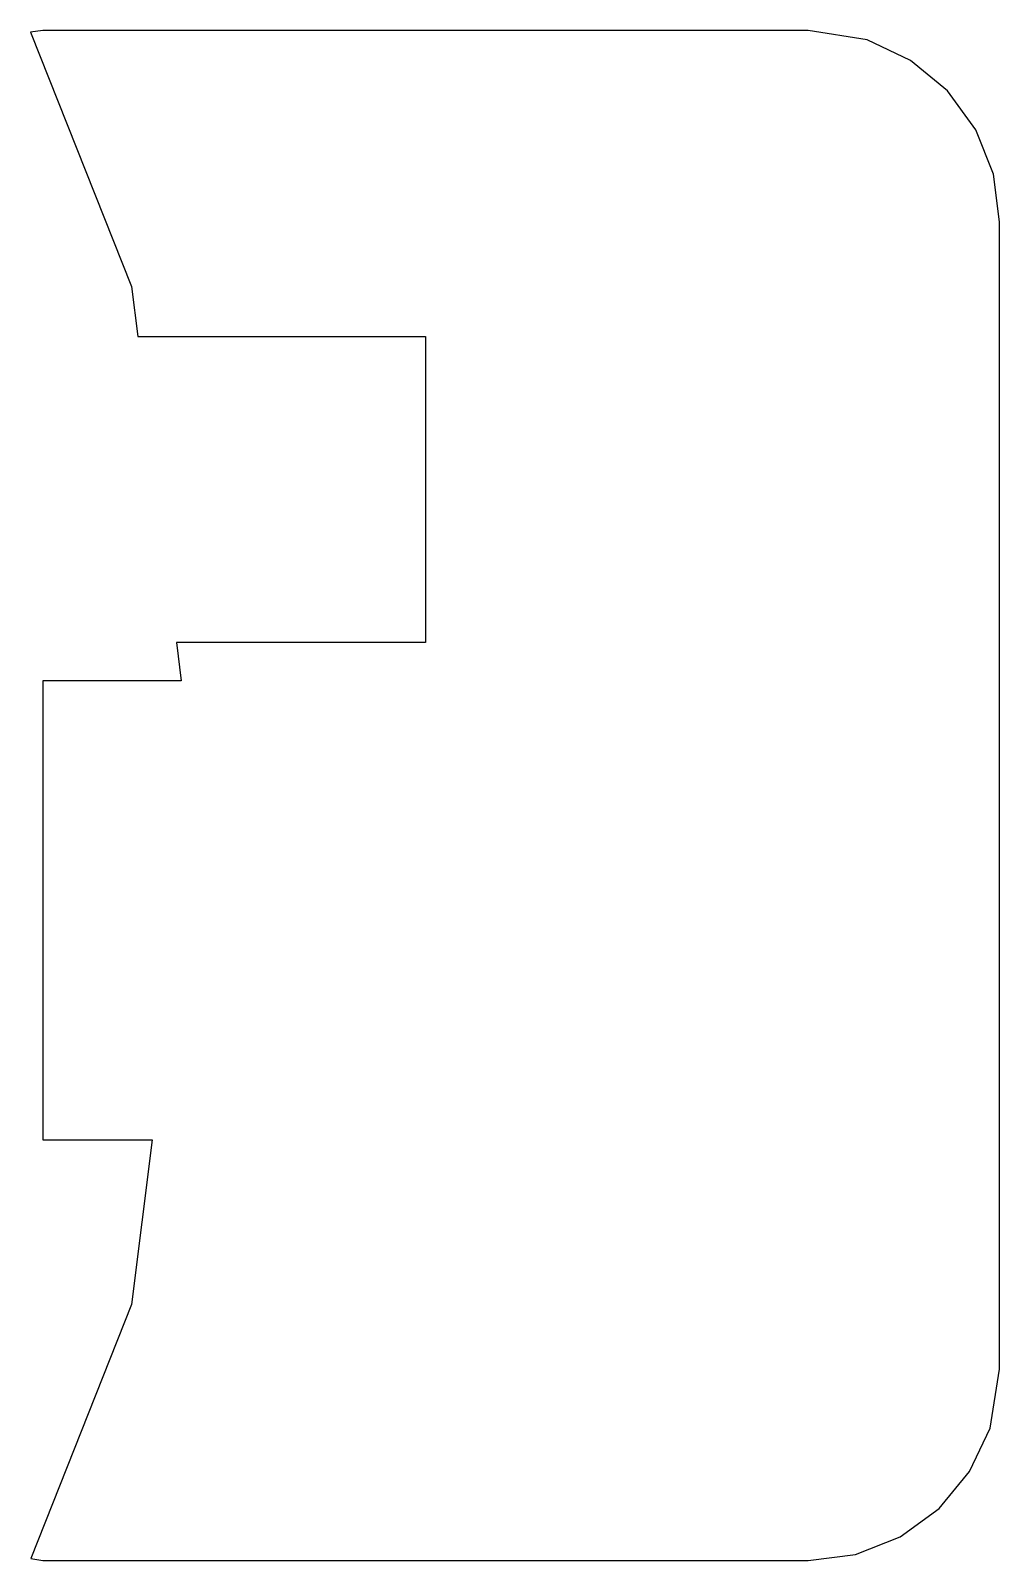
# Model space of a CAD drawing. Header units: metres. Extents: x -100.3 to -75, y -20 to 20.
import ezdxf

# ---------------------------------------------------------------- set-up
doc = ezdxf.new("R2010")
doc.units = ezdxf.units.M

msp = doc.modelspace()

# ---------------------------------------------------------------- linework, layer by layer
for p, q in [((-100, 20), (-100.316, 19.9601)), ((-80, 20), (-100, 20)), ((-78.4549, 19.7553), (-80, 20)), ((-100.316, 19.9601), (-97.6808, 13.3049)), ((-77.3209, 19.2216), (-78.4549, 19.7553)), ((-76.3552, 18.4227), (-77.3209, 19.2216)), ((-75.6185, 17.4088), (-76.3552, 18.4227)), ((-75.1571, 16.2435), (-75.6185, 17.4088)), ((-75, 15), (-75.1571, 16.2435)), ((-75, -15), (-75, 15)), ((-97.6808, 13.3049), (-97.5159, 12)), ((-97.5159, 12), (-90, 12)), ((-90, 12), (-90, 4)), ((-90, 4), (-96.5053, 4)), ((-96.5053, 4), (-96.379, 3)), ((-96.379, 3), (-100, 3)), ((-100, 3), (-100, -9)), ((-100, -9), (-97.137, -9)), ((-97.137, -9), (-97.6808, -13.3049)), ((-97.6808, -13.3049), (-100.312, -19.9506)), ((-75.2447, -16.5451), (-75, -15)), ((-75.7784, -17.6791), (-75.2447, -16.5451)), ((-76.5773, -18.6448), (-75.7784, -17.6791)), ((-77.5912, -19.3815), (-76.5773, -18.6448)), ((-78.7565, -19.8429), (-77.5912, -19.3815)), ((-100.312, -19.9506), (-100, -20)), ((-100, -20), (-80, -20)), ((-80, -20), (-78.7565, -19.8429))]:
    msp.add_line(p, q)

doc.saveas('drawing.dxf')
